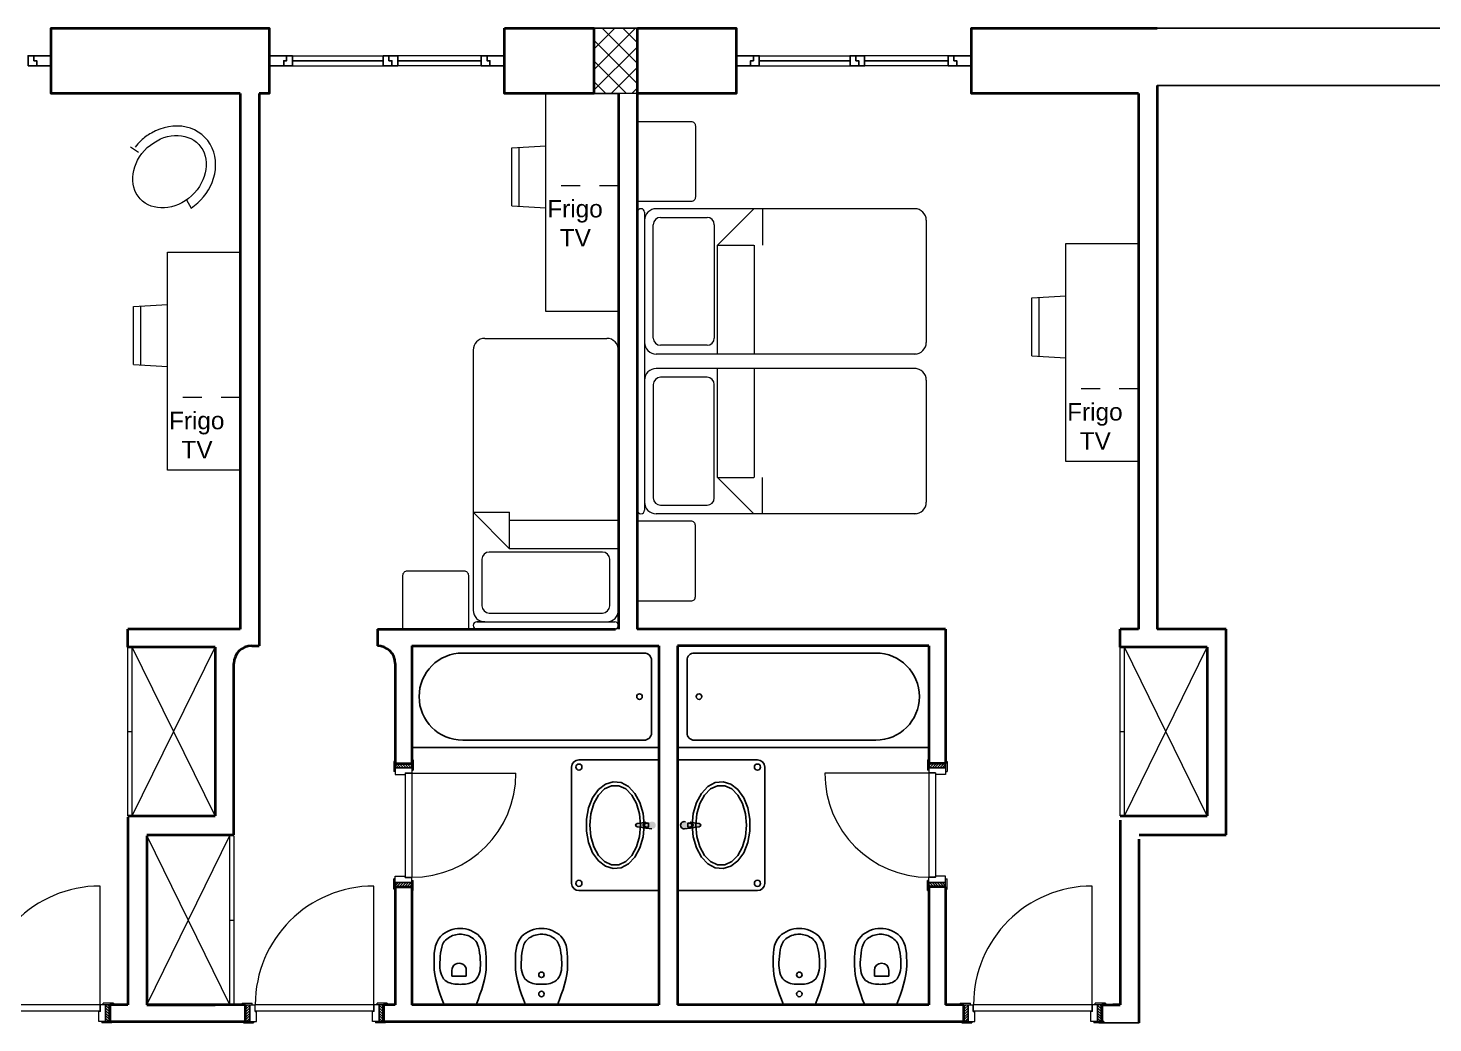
# Model space of a CAD drawing. Header units: inches. Extents: x -2770 to 3095, y -2847 to 3009.
# Drawn here: x 40.37 to 47.74, y 127.53 to 132.74 of the extents above; entities that cross this region are included whole.
import ezdxf

# ---------------------------------------------------------------- set-up
doc = ezdxf.new("R2010")
doc.units = ezdxf.units.IN
doc.header["$LTSCALE"] = 0.1
doc.header["$MEASUREMENT"] = 0
doc.linetypes.add('HIDDEN', pattern=[0.375, 0.25, -0.125])
for name, color, linetype, lineweight in [('ARREDI attrezzature - furniture', 175, 'Continuous', 9), ('MURATURA sezioni - section wall', 7, 'Continuous', 40), ('PILASTRI struttura - structure', 7, 'Continuous', 13), ('PORTE finestre - doors windows', 252, 'Continuous', 5), ('PROIEZIONI finissime - fine lines', 251, 'Continuous', 9)]:
    doc.layers.add(name, color=color, linetype=linetype, lineweight=lineweight)
for name, color, linetype in [('ARREDI igienici - bathroom', 173, 'Continuous'), ('MONTANTI sezioni - windows structure section', 2, 'Continuous'), ('SCRITTE - txt', 252, 'Continuous')]:
    doc.layers.add(name, color=color, linetype=linetype)
doc.layers.add('MURATURE tratteggi - wall hatch', color=7, linetype='Continuous', lineweight=18, true_color=0x949494)
doc.layers.add('VETRATE sezioni - windows sections', color=7, linetype='Continuous', true_color=0x4d79ff)
doc.styles.get("Standard").update_dxf_attribs({"font": 'Arial.ttf'})

msp = doc.modelspace()

# ---------------------------------------------------------------- hatches: boundary and pattern name
at = {"layer": 'ARREDI igienici - bathroom', "linetype": 'Continuous'}
for points in [[(43.5577, 128.5621, -0.3781731), (43.56516, 128.57056), (43.60548, 128.57561, -0.1210196), (43.61273, 128.5781), (43.63795, 128.57992, -0.5245356), (43.66373, 128.5621)], [(43.89925, 128.5621, 0.3781731), (43.89179, 128.57056), (43.85146, 128.57561, 0.1210196), (43.84422, 128.5781), (43.819, 128.57992, 0.5245356), (43.79322, 128.5621)], [(43.5577, 128.5621, 0.3781731), (43.56516, 128.55365), (43.60548, 128.5486, 0.1210196), (43.61273, 128.54611), (43.63795, 128.54429, 0.5245356), (43.66373, 128.5621)], [(43.89925, 128.5621, -0.3781731), (43.89179, 128.55365), (43.85146, 128.5486, -0.1210196), (43.84422, 128.54611), (43.819, 128.54429, -0.5245356), (43.79322, 128.5621)]]:
    msp.add_hatch(color=256, dxfattribs=at).paths.add_polyline_path(points, flags=0)
at = {"layer": 'MURATURE tratteggi - wall hatch', "linetype": 'Continuous'}
h = msp.add_hatch(dxfattribs=at)
h.set_pattern_fill('NET', color=256, scale=0.609375, angle=45, style=0)
h.set_pattern_definition([(45, (-95.1166, 20.45905), (-0.05386165, 0.05386165), []), (135, (-95.1166, 20.45905), (-0.05386165, -0.05386165), [])])
h.paths.add_polyline_path([(43.33847, 132.74014), (43.56698, 132.74014), (43.56698, 132.39736), (43.33847, 132.39736)])
at = {"layer": 'PORTE finestre - doors windows'}
h = msp.add_hatch(dxfattribs=at)
h.set_pattern_fill('ANSI31', color=135, scale=0.076172, angle=90, style=0)
h.set_pattern_definition([(315, (9.95572, 126.654938), (0.0067327062, 0.0067327062), [])])
h.paths.add_polyline_path([(42.29778, 128.88203), (42.3827, 128.88203), (42.3827, 128.86298), (42.29778, 128.86298)])
h = msp.add_hatch(dxfattribs=at)
h.set_pattern_fill('ANSI31', color=135, scale=0.076172, angle=-90, style=0)
h.set_pattern_definition([(225, (77.524077, 126.654938), (-0.0067327062, 0.0067327062), [])])
h.paths.add_polyline_path([(45.18201, 128.88203), (45.0971, 128.88203), (45.0971, 128.86298), (45.18201, 128.86298)])
h = msp.add_hatch(dxfattribs=at)
h.set_pattern_fill('ANSI31', color=135, scale=0.076172, angle=90, style=0)
h.set_pattern_definition([(45, (9.95572, 130.46927), (0.0067327062, -0.0067327062), [])])
h.paths.add_polyline_path([(42.29778, 128.24218), (42.3827, 128.24218), (42.3827, 128.26123), (42.29778, 128.26123)])
h = msp.add_hatch(dxfattribs=at)
h.set_pattern_fill('ANSI31', color=135, scale=0.076172, angle=-90, style=0)
h.set_pattern_definition([(135, (77.524077, 130.46927), (-0.0067327062, -0.0067327062), [])])
h.paths.add_polyline_path([(45.18201, 128.24218), (45.0971, 128.24218), (45.0971, 128.26123), (45.18201, 128.26123)])
h = msp.add_hatch(dxfattribs=at)
h.set_pattern_fill('ANSI31', color=135, scale=0.076172, angle=270, style=0)
h.set_pattern_definition([(135, (38.568768, 95.193068), (0.0067327062, 0.0067327062), [])])
h.paths.add_polyline_path([(40.79586, 127.53513), (40.79586, 127.62005), (40.77681, 127.62005), (40.77681, 127.53513)])
h = msp.add_hatch(dxfattribs=at)
h.set_pattern_fill('ANSI31', color=135, scale=0.076172, angle=270, style=0)
h.set_pattern_definition([(45, (43.742767, 95.193068), (-0.0067327062, 0.0067327062), [])])
h.paths.add_polyline_path([(41.51568, 127.53513), (41.51568, 127.62005), (41.53472, 127.62005), (41.53472, 127.53513)])
h = msp.add_hatch(dxfattribs=at)
h.set_pattern_fill('ANSI31', color=135, scale=0.076172, angle=270, style=0)
h.set_pattern_definition([(135, (40.004608, 95.193068), (0.0067327062, 0.0067327062), [])])
h.paths.add_polyline_path([(42.2317, 127.53513), (42.2317, 127.62005), (42.21265, 127.62005), (42.21265, 127.53513)])
h = msp.add_hatch(dxfattribs=at)
h.set_pattern_fill('ANSI31', color=135, scale=0.076172, angle=270, style=0)
h.set_pattern_definition([(45, (47.510419, 95.193068), (-0.0067327062, 0.0067327062), [])])
h.paths.add_polyline_path([(45.28333, 127.53513), (45.28333, 127.62005), (45.30237, 127.62005), (45.30237, 127.53513)])
h = msp.add_hatch(dxfattribs=at)
h.set_pattern_fill('ANSI31', color=135, scale=0.076172, angle=270, style=0)
h.set_pattern_definition([(135, (43.772259, 95.193068), (0.0067327062, 0.0067327062), [])])
h.paths.add_polyline_path([(45.99935, 127.53513), (45.99935, 127.62005), (45.9803, 127.62005), (45.9803, 127.53513)])

# ---------------------------------------------------------------- linework, layer by layer
for p, q in [((41.63565, 132.74014), (40.49307, 132.74014)), ((44.08458, 132.74014), (42.86963, 132.74014)), ((50.88672, 132.74014), (45.31856, 132.74014)), ((46.29356, 132.44014), (50.05264, 132.44014)), ((45.98775, 127.52608), (46.19835, 127.52608))]:
    msp.add_line(p, q)
at = {"layer": 'ARREDI attrezzature - furniture', "linetype": 'Continuous'}
for p, q in [((40.94946, 132.08793), (40.90911, 132.11674)), ((41.20153, 131.83965), (41.22704, 131.79712)), ((43.56661, 131.77466), (43.56661, 130.21313)), ((43.60469, 131.77466), (43.60469, 130.25503)), ((43.9875, 131.60289), (44.17831, 131.7937)), ((43.9875, 131.60289), (44.17831, 131.60289)), ((43.9875, 130.38491), (44.17831, 130.38491)), ((43.9875, 130.38491), (44.17831, 130.19409)), ((42.89668, 130.01132), (42.70587, 130.20214)), ((42.89668, 130.01132), (42.89668, 130.20214)), ((43.60469, 130.25503), (43.60469, 130.21313)), ((42.72491, 129.62852), (43.40665, 129.62852)), ((42.7668, 129.62852), (42.72491, 129.62852)), ((43.40665, 129.62852), (43.44854, 129.62852)), ((42.50591, 129.59043), (43.44854, 129.59043)), ((40.89488, 128.61162), (40.89488, 129.49521)), ((40.91773, 128.61162), (40.91773, 129.49521)), ((40.91773, 128.61162), (41.35191, 129.49521)), ((41.35191, 128.61162), (40.91773, 129.49521)), ((46.09932, 128.61162), (46.09932, 129.49521)), ((46.12217, 128.61162), (46.12217, 129.49521)), ((46.55635, 128.61162), (46.12217, 129.49521)), ((46.12217, 128.61162), (46.55635, 129.49521)), ((40.89488, 129.05342), (40.91773, 129.05342)), ((46.09932, 129.05342), (46.12217, 129.05342)), ((40.9939, 128.50614), (41.42808, 127.62255)), ((41.42808, 128.50614), (40.9939, 127.62255)), ((41.42808, 128.50614), (41.42808, 127.62255)), ((41.45093, 128.50614), (41.45093, 127.62255)), ((41.42808, 128.06434), (41.45093, 128.06434))]:
    msp.add_line(p, q, dxfattribs=at)
at = {"layer": 'ARREDI attrezzature - furniture'}
for p, q in [((42.90892, 132.11318), (43.08672, 132.12311)), ((42.9459, 132.11525), (42.9459, 131.80643)), ((42.90892, 131.8085), (42.90892, 132.11318)), ((42.90892, 131.8085), (42.90892, 132.11318)), ((42.90892, 131.8085), (43.08672, 131.79857)), ((45.63587, 131.32671), (45.81368, 131.33663)), ((45.63587, 131.02202), (45.63587, 131.32671)), ((45.63587, 131.02202), (45.63587, 131.32671)), ((45.67285, 131.32877), (45.67285, 131.01996)), ((40.92464, 131.28101), (41.10245, 131.29093)), ((40.92464, 130.97632), (40.92464, 131.28101)), ((40.92464, 130.97632), (40.92464, 131.28101)), ((40.96162, 131.28307), (40.96162, 130.97425)), ((45.63587, 131.02202), (45.81368, 131.0121)), ((40.92464, 130.97632), (41.10245, 130.96639))]:
    msp.add_line(p, q, dxfattribs=at)
at = {"layer": 'ARREDI attrezzature - furniture', "linetype": 'HIDDEN', "ltscale": 0.3}
for p, q in [((43.46758, 131.91392), (43.08672, 131.91392)), ((41.48331, 130.80347), (41.10245, 130.80347)), ((46.19454, 130.84917), (45.81368, 130.84917))]:
    msp.add_line(p, q, dxfattribs=at)
at = {"layer": 'ARREDI attrezzature - furniture', "linetype": 'Continuous', "lineweight": 0}
for p, q in [((45.02911, 131.7937), (43.66563, 131.7937)), ((43.68848, 131.748), (43.93223, 131.748)), ((44.22402, 131.7937), (44.22402, 131.60289)), ((43.6504, 131.11577), (43.6504, 131.70991)), ((43.97032, 131.70991), (43.97032, 131.11577)), ((45.08243, 131.73276), (45.08243, 131.09292)), ((43.9875, 131.03198), (43.9875, 131.60289)), ((44.18187, 131.03198), (44.18187, 131.60289)), ((42.7668, 131.11387), (43.40665, 131.11387)), ((42.70587, 131.05293), (42.70587, 129.68945)), ((43.46758, 131.05293), (43.46758, 129.68945)), ((45.02911, 131.03198), (43.66563, 131.03198)), ((43.93223, 131.07769), (43.68848, 131.07769)), ((45.02911, 130.95581), (43.66563, 130.95581)), ((43.9875, 130.38491), (43.9875, 130.95581)), ((44.18187, 130.38491), (44.18187, 130.95581)), ((43.6504, 130.87202), (43.6504, 130.27788)), ((43.93223, 130.91011), (43.68848, 130.91011)), ((43.97032, 130.27788), (43.97032, 130.87202)), ((45.08243, 130.89487), (45.08243, 130.25503)), ((44.22402, 130.19409), (44.22402, 130.38491)), ((42.70587, 130.20214), (42.89668, 130.20214)), ((43.68848, 130.2398), (43.93223, 130.2398)), ((43.46758, 130.15998), (42.89668, 130.15998)), ((45.02911, 130.19409), (43.66563, 130.19409)), ((43.38379, 129.99414), (42.78965, 129.99414)), ((43.46758, 130.01132), (42.89668, 130.01132)), ((42.75157, 129.95605), (42.75157, 129.7123)), ((43.42188, 129.7123), (43.42188, 129.95605)), ((42.78965, 129.67422), (43.38379, 129.67422))]:
    msp.add_line(p, q, dxfattribs=at)
at = {"layer": 'ARREDI attrezzature - furniture', "color": 0, "flags": 128}
for points in [[(43.08672, 132.39736), (43.46758, 132.39736), (43.46758, 131.25479)], [(43.46758, 131.25479), (43.08672, 131.25479), (43.08672, 132.39736)], [(45.81368, 131.61089), (46.19454, 131.61089), (46.19454, 130.46831)], [(46.19454, 130.46831), (45.81368, 130.46831), (45.81368, 131.61089)], [(41.48331, 130.42261), (41.10245, 130.42261), (41.10245, 131.56519)], [(41.10245, 131.56519), (41.48331, 131.56519), (41.48331, 130.42261)]]:
    msp.add_lwpolyline(points, dxfattribs=at)
at = {"layer": 'ARREDI attrezzature - furniture', "linetype": 'Continuous', "lineweight": 0}
for points in [[(43.56661, 132.25038), (43.84844, 132.25038, -0.4142136), (43.87129, 132.22753), (43.87129, 131.85429, -0.4142136), (43.84844, 131.83144), (43.56661, 131.83144)], [(43.56661, 129.73741), (43.84844, 129.73741, 0.4142136), (43.87129, 129.76026), (43.87129, 130.1335, 0.4142136), (43.84844, 130.15636), (43.56661, 130.15636)], [(42.33757, 129.59043), (42.33757, 129.87227, -0.4142136), (42.36042, 129.89512), (42.65749, 129.89512, -0.4142136), (42.68034, 129.87227), (42.68034, 129.59043)]]:
    msp.add_lwpolyline(points, format="xyb", close=True, dxfattribs=at)
at = {"layer": 'ARREDI attrezzature - furniture', "linetype": 'Continuous'}
for centre, start, end in [((43.58565, 131.77466), 0, 180), ((43.58565, 130.21313), 180, 0), ((42.72491, 129.60947), 90, 270), ((43.44854, 129.60947), 270, 90)]:
    msp.add_arc(centre, 0.01904, start, end, dxfattribs=at)
at = {"layer": 'ARREDI attrezzature - furniture', "linetype": 'Continuous', "lineweight": 0}
for centre, radius, start, end in [((43.66563, 131.73276), 0.06094, 90, 180), ((43.68848, 131.70991), 0.03809, 90, 180), ((43.93223, 131.70991), 0.03809, 0, 90), ((45.02149, 131.73276), 0.06094, 0, 90), ((42.7668, 131.05293), 0.06094, 90, 180), ((43.40665, 131.05293), 0.06094, 0, 90), ((43.66563, 131.09292), 0.06094, 180, 270), ((43.68848, 131.11577), 0.03809, 180, 270), ((43.93223, 131.11577), 0.03809, 270, 0), ((45.02149, 131.09292), 0.06094, 270, 0), ((43.66563, 130.89487), 0.06094, 90, 180), ((45.02149, 130.89487), 0.06094, 0, 90), ((43.68848, 130.87202), 0.03809, 90, 180), ((43.93223, 130.87202), 0.03809, 360, 90), ((43.68848, 130.27788), 0.03809, 180, 270), ((43.93223, 130.27788), 0.03809, 270, 0), ((43.66563, 130.25503), 0.06094, 180, 270), ((45.02149, 130.25503), 0.06094, 270, 0), ((42.78965, 129.95605), 0.03809, 90, 180), ((43.38379, 129.95605), 0.03809, 0, 90), ((42.7668, 129.68945), 0.06094, 180, 270), ((42.78965, 129.7123), 0.03809, 180, 270), ((43.38379, 129.7123), 0.03809, 270, 0), ((43.40665, 129.68945), 0.06094, 270, 0)]:
    msp.add_arc(centre, radius, start, end, dxfattribs=at)
at = {"layer": 'ARREDI attrezzature - furniture', "linetype": 'Continuous'}
msp.add_ellipse((41.11276, 131.98764), major_axis=(-0.15391, -0.14209), ratio=0.8181818, start_param=-1.5707963, end_param=4.712389, dxfattribs=at)
msp.add_open_spline([(41.22704, 131.79712), (41.27534, 131.82997), (41.31447, 131.87738), (41.36012, 131.98967), (41.36196, 132.05634), (41.31219, 132.16708), (41.26019, 132.20822), (41.1404, 132.23505), (41.07408, 132.22244), (40.99818, 132.17901), (40.97968, 132.16542), (40.96292, 132.14995), (40.95178, 132.13967), (40.94141, 132.12854), (40.93196, 132.11674)], degree=3, knots=[1.3888522, 1.3888522, 1.3888522, 1.3888522, 2.091972, 2.091972, 2.874194, 2.874194, 3.656416, 3.656416, 4.438638, 4.438638, 4.712389, 4.712389, 4.712389, 4.8943341, 4.8943341, 4.8943341, 4.8943341], dxfattribs=at)
at = {"layer": 'ARREDI igienici - bathroom'}
for p, q in [((42.38404, 128.96963), (43.67896, 128.96963)), ((45.09576, 128.96963), (43.77798, 128.96963)), ((42.5936, 127.77049), (42.5936, 127.80096)), ((42.66977, 127.77049), (42.5936, 127.77049)), ((42.66977, 127.77049), (42.66977, 127.80095)), ((44.81003, 127.77049), (44.81003, 127.80095)), ((44.81003, 127.77049), (44.8862, 127.77049)), ((44.8862, 127.77049), (44.8862, 127.80096)), ((42.72071, 127.62148), (42.55382, 127.6213)), ((43.14727, 127.62174), (42.98038, 127.62156)), ((44.33253, 127.62174), (44.49942, 127.62156)), ((44.75909, 127.62148), (44.92598, 127.6213))]:
    msp.add_line(p, q, dxfattribs=at)
at = {"layer": 'ARREDI igienici - bathroom', "linetype": 'Continuous'}
for p, q in [((43.26002, 128.90488), (43.67896, 128.90488)), ((44.19693, 128.90488), (43.77798, 128.90488)), ((43.22193, 128.25742), (43.22193, 128.86679)), ((44.23502, 128.25742), (44.23502, 128.86679)), ((43.33227, 128.70612), (43.36259, 128.74853)), ((43.36259, 128.74853), (43.39943, 128.77712)), ((43.36294, 128.72041), (43.39494, 128.75265)), ((43.39494, 128.75265), (43.43143, 128.76944)), ((43.39943, 128.77712), (43.44005, 128.78977)), ((43.43143, 128.76944), (43.46946, 128.76944)), ((43.44005, 128.78977), (43.48144, 128.78553)), ((43.46946, 128.76944), (43.50595, 128.75265)), ((43.48144, 128.78553), (43.52053, 128.76472)), ((43.50595, 128.75265), (43.53795, 128.72041)), ((43.52053, 128.76472), (43.55443, 128.72888)), ((43.55443, 128.72888), (43.58061, 128.68067)), ((43.90252, 128.72888), (43.87633, 128.68067)), ((43.93641, 128.76472), (43.90252, 128.72888)), ((43.95099, 128.75265), (43.919, 128.72041)), ((43.9755, 128.78553), (43.93641, 128.76472)), ((43.98748, 128.76944), (43.95099, 128.75265)), ((44.0169, 128.78977), (43.9755, 128.78553)), ((44.02552, 128.76944), (43.98748, 128.76944)), ((44.05752, 128.77712), (44.0169, 128.78977)), ((44.06201, 128.75265), (44.02552, 128.76944)), ((44.09435, 128.74853), (44.05752, 128.77712)), ((44.094, 128.72041), (44.06201, 128.75265)), ((44.12467, 128.70612), (44.09435, 128.74853)), ((43.29952, 128.59318), (43.31071, 128.65302)), ((43.31071, 128.65302), (43.33227, 128.70612)), ((43.32224, 128.62112), (43.33804, 128.67535)), ((43.33804, 128.67535), (43.36294, 128.72041)), ((43.53795, 128.72041), (43.56286, 128.67535)), ((43.56286, 128.67535), (43.57865, 128.62112)), ((43.58061, 128.68067), (43.59714, 128.62367)), ((43.87633, 128.68067), (43.85981, 128.62367)), ((43.89409, 128.67535), (43.87829, 128.62112)), ((43.919, 128.72041), (43.89409, 128.67535)), ((44.11891, 128.67535), (44.094, 128.72041)), ((44.13471, 128.62112), (44.11891, 128.67535)), ((44.14623, 128.65302), (44.12467, 128.70612)), ((44.15742, 128.59318), (44.14623, 128.65302)), ((43.29952, 128.53103), (43.29952, 128.59318)), ((43.31682, 128.5621), (43.32224, 128.62112)), ((43.57865, 128.62112), (43.58407, 128.5621)), ((43.59714, 128.62367), (43.60279, 128.5621)), ((43.85981, 128.62367), (43.85416, 128.5621)), ((43.87829, 128.62112), (43.87288, 128.5621)), ((44.14012, 128.5621), (44.13471, 128.62112)), ((44.15742, 128.53103), (44.15742, 128.59318)), ((43.31071, 128.47119), (43.29952, 128.53103)), ((43.32224, 128.50309), (43.31682, 128.5621)), ((43.60548, 128.57561), (43.56516, 128.57056)), ((43.56516, 128.55365), (43.60548, 128.5486)), ((43.58407, 128.5621), (43.57865, 128.50309)), ((43.60279, 128.5621), (43.59714, 128.50054)), ((43.61273, 128.54611), (43.64341, 128.5439)), ((43.61438, 128.57246), (43.62571, 128.57246)), ((43.62571, 128.55174), (43.61438, 128.55174)), ((43.62518, 128.57246), (43.62518, 128.55174)), ((43.62571, 128.57246), (43.62571, 128.55174)), ((43.81354, 128.5439), (43.80974, 128.54397)), ((43.84422, 128.54611), (43.81354, 128.5439)), ((43.84256, 128.57246), (43.83124, 128.57246)), ((43.83124, 128.57246), (43.83124, 128.55174)), ((43.83124, 128.55174), (43.84256, 128.55174)), ((43.83177, 128.57246), (43.83177, 128.55174)), ((43.85146, 128.57561), (43.89179, 128.57056)), ((43.89179, 128.55365), (43.85146, 128.5486)), ((43.85416, 128.5621), (43.85981, 128.50054)), ((43.87288, 128.5621), (43.87829, 128.50309)), ((44.13471, 128.50309), (44.14012, 128.5621)), ((44.14623, 128.47119), (44.15742, 128.53103)), ((43.33227, 128.41809), (43.31071, 128.47119)), ((43.33804, 128.44885), (43.32224, 128.50309)), ((43.36294, 128.4038), (43.33804, 128.44885)), ((43.56286, 128.44885), (43.53795, 128.4038)), ((43.58061, 128.44354), (43.55443, 128.39533)), ((43.57865, 128.50309), (43.56286, 128.44885)), ((43.59714, 128.50054), (43.58061, 128.44354)), ((43.85981, 128.50054), (43.87633, 128.44354)), ((43.87633, 128.44354), (43.90252, 128.39533)), ((43.87829, 128.50309), (43.89409, 128.44885)), ((43.89409, 128.44885), (43.919, 128.4038)), ((44.094, 128.4038), (44.11891, 128.44885)), ((44.11891, 128.44885), (44.13471, 128.50309)), ((44.12467, 128.41809), (44.14623, 128.47119)), ((43.36259, 128.37568), (43.33227, 128.41809)), ((43.39943, 128.34709), (43.36259, 128.37568)), ((43.39494, 128.37156), (43.36294, 128.4038)), ((43.43143, 128.35476), (43.39494, 128.37156)), ((43.50595, 128.37156), (43.46946, 128.35476)), ((43.52053, 128.35949), (43.48144, 128.33868)), ((43.53795, 128.4038), (43.50595, 128.37156)), ((43.55443, 128.39533), (43.52053, 128.35949)), ((43.90252, 128.39533), (43.93641, 128.35949)), ((43.919, 128.4038), (43.95099, 128.37156)), ((43.93641, 128.35949), (43.9755, 128.33868)), ((43.95099, 128.37156), (43.98748, 128.35476)), ((44.02552, 128.35476), (44.06201, 128.37156)), ((44.05752, 128.34709), (44.09435, 128.37568)), ((44.06201, 128.37156), (44.094, 128.4038)), ((44.09435, 128.37568), (44.12467, 128.41809)), ((43.44005, 128.33444), (43.39943, 128.34709)), ((43.46946, 128.35476), (43.43143, 128.35476)), ((43.48144, 128.33868), (43.44005, 128.33444)), ((43.9755, 128.33868), (44.0169, 128.33444)), ((43.98748, 128.35476), (44.02552, 128.35476)), ((44.0169, 128.33444), (44.05752, 128.34709)), ((43.26002, 128.21933), (43.67896, 128.21933)), ((44.19693, 128.21933), (43.77798, 128.21933))]:
    msp.add_line(p, q, dxfattribs=at)
at = {"layer": 'ARREDI igienici - bathroom'}
for points in [[(42.65064, 129.00772), (43.60279, 129.00772, 0.4142136), (43.64088, 129.0458), (43.64088, 129.42666, 0.4142136), (43.60279, 129.46475), (42.65064, 129.46475)], [(44.81773, 129.00772), (43.86558, 129.00772, -0.4142136), (43.8275, 129.0458), (43.8275, 129.42666, -0.4142136), (43.86558, 129.46475), (44.81773, 129.46475)]]:
    msp.add_lwpolyline(points, format="xyb", dxfattribs=at)
for centre, radius in [((43.57821, 129.23623), 0.01443), ((43.89016, 129.23623), 0.01443), ((43.06357, 127.77809), 0.01428), ((44.41623, 127.77809), 0.01428), ((43.06357, 127.67756), 0.01428), ((44.41623, 127.67756), 0.01428)]:
    msp.add_circle(centre, radius, dxfattribs=at)
at = {"layer": 'ARREDI igienici - bathroom', "linetype": 'Continuous'}
for centre in [(43.26002, 128.86679), (44.19693, 128.86679), (43.26002, 128.25742), (44.19693, 128.25742)]:
    msp.add_circle(centre, 0.01617, dxfattribs=at)
at = {"layer": 'ARREDI igienici - bathroom'}
for centre, radius, start, end in [((42.65064, 129.23623), 0.22852, 90, 270), ((44.81773, 129.23623), 0.22852, 270, 90), ((42.63169, 127.80096), 0.03809, 359.998251, 179.998251), ((44.84811, 127.80096), 0.03809, 0.001749, 180.001749)]:
    msp.add_arc(centre, radius, start, end, dxfattribs=at)
at = {"layer": 'ARREDI igienici - bathroom', "linetype": 'Continuous'}
for centre, radius, start, end in [((43.26002, 128.86679), 0.03809, 90, 180), ((44.19693, 128.86679), 0.03809, 0, 90), ((43.61417, 128.5621), 0.01606, 95.169607, 264.830393), ((43.6147, 128.5621), 0.01606, 95.169607, 264.830393), ((43.81226, 128.5621), 0.01904, 69.285556, 290.714444), ((43.84224, 128.5621), 0.01606, 275.169607, 84.830393), ((43.84277, 128.5621), 0.01606, 275.169607, 84.830393), ((43.56622, 128.5621), 0.00852, 97.138925, 262.861075), ((43.61438, 128.5621), 0.01036, 90, 270), ((43.84256, 128.5621), 0.01036, 270, 90), ((43.89073, 128.5621), 0.00852, 277.138925, 82.861075), ((43.26002, 128.25742), 0.03809, 180, 270), ((44.19693, 128.25742), 0.03809, 270, 0)]:
    msp.add_arc(centre, radius, start, end, dxfattribs=at)
at = {"layer": 'ARREDI igienici - bathroom'}
for points, knots in [([(42.50029, 127.82693), (42.50023, 127.88581), (42.49844, 127.98012), (42.60009, 128.02127), (42.63723, 128.0213)], [0, 0, 0, 0, 0.21688736, 0.36315259, 0.36315259, 0.36315259, 0.36315259]), ([(42.53075, 127.82696), (42.53072, 127.86424), (42.53551, 127.92238), (42.56209, 127.96559), (42.58211, 127.97918), (42.61646, 127.98925), (42.62727, 127.99082), (42.63726, 127.99083)], [0, 0, 0, 0, 0.15486023, 0.15486023, 0.2726293, 0.2726293, 0.32424343, 0.32424343, 0.32424343, 0.32424343]), ([(42.7745, 127.8272), (42.77445, 127.88607), (42.77611, 127.9804), (42.67436, 128.02134), (42.63723, 128.0213)], [0, 0, 0, 0, 0.21687107, 0.36313629, 0.36313629, 0.36313629, 0.36313629]), ([(42.74404, 127.82717), (42.744, 127.86445), (42.73913, 127.92258), (42.71247, 127.96573), (42.69242, 127.97929), (42.65805, 127.98929), (42.64724, 127.99084), (42.63726, 127.99083)], [0, 0, 0, 0, 0.15486023, 0.15486023, 0.2726293, 0.2726293, 0.32424343, 0.32424343, 0.32424343, 0.32424343]), ([(42.92685, 127.8272), (42.92679, 127.88607), (42.925, 127.98039), (43.02665, 128.02153), (43.06379, 128.02157)], [0, 0, 0, 0, 0.21688736, 0.36315259, 0.36315259, 0.36315259, 0.36315259]), ([(42.95732, 127.82723), (42.95728, 127.8645), (42.96207, 127.92264), (42.98865, 127.96585), (43.00868, 127.97945), (43.04302, 127.98951), (43.05383, 127.99109), (43.06382, 127.9911)], [0, 0, 0, 0, 0.15486023, 0.15486023, 0.2726293, 0.2726293, 0.32424343, 0.32424343, 0.32424343, 0.32424343]), ([(43.20107, 127.82746), (43.20101, 127.88633), (43.20267, 127.98066), (43.10093, 128.0216), (43.06379, 128.02157)], [0, 0, 0, 0, 0.21687107, 0.36313629, 0.36313629, 0.36313629, 0.36313629]), ([(43.1706, 127.82743), (43.17056, 127.86471), (43.16569, 127.92284), (43.13903, 127.966), (43.11898, 127.97956), (43.08462, 127.98955), (43.07381, 127.99111), (43.06382, 127.9911)], [0, 0, 0, 0, 0.15486023, 0.15486023, 0.2726293, 0.2726293, 0.32424343, 0.32424343, 0.32424343, 0.32424343]), ([(44.27873, 127.82746), (44.27878, 127.88633), (44.27713, 127.98066), (44.37887, 128.0216), (44.41601, 128.02157)], [0, 0, 0, 0, 0.21687107, 0.36313629, 0.36313629, 0.36313629, 0.36313629]), ([(44.3092, 127.82743), (44.30923, 127.86471), (44.3141, 127.92284), (44.34076, 127.966), (44.36082, 127.97956), (44.39518, 127.98955), (44.40599, 127.99111), (44.41598, 127.9911)], [0, 0, 0, 0, 0.15486023, 0.15486023, 0.2726293, 0.2726293, 0.32424343, 0.32424343, 0.32424343, 0.32424343]), ([(44.52248, 127.82723), (44.52252, 127.8645), (44.51772, 127.92264), (44.49115, 127.96585), (44.47112, 127.97945), (44.43677, 127.98951), (44.42597, 127.99109), (44.41598, 127.9911)], [0, 0, 0, 0, 0.15486023, 0.15486023, 0.2726293, 0.2726293, 0.32424343, 0.32424343, 0.32424343, 0.32424343]), ([(44.55295, 127.8272), (44.553, 127.88607), (44.55479, 127.98039), (44.45315, 128.02153), (44.41601, 128.02157)], [0, 0, 0, 0, 0.21688736, 0.36315259, 0.36315259, 0.36315259, 0.36315259]), ([(44.70529, 127.8272), (44.70535, 127.88607), (44.70369, 127.9804), (44.80543, 128.02134), (44.84257, 128.0213)], [0, 0, 0, 0, 0.21687107, 0.36313629, 0.36313629, 0.36313629, 0.36313629]), ([(44.73576, 127.82717), (44.7358, 127.86445), (44.74067, 127.92258), (44.76733, 127.96573), (44.78738, 127.97929), (44.82174, 127.98929), (44.83255, 127.99084), (44.84254, 127.99083)], [0, 0, 0, 0, 0.15486023, 0.15486023, 0.2726293, 0.2726293, 0.32424343, 0.32424343, 0.32424343, 0.32424343]), ([(44.94904, 127.82696), (44.94908, 127.86424), (44.94429, 127.92238), (44.91771, 127.96559), (44.89768, 127.97918), (44.86334, 127.98925), (44.85253, 127.99082), (44.84254, 127.99083)], [0, 0, 0, 0, 0.15486023, 0.15486023, 0.2726293, 0.2726293, 0.32424343, 0.32424343, 0.32424343, 0.32424343]), ([(44.97951, 127.82693), (44.97956, 127.88581), (44.98136, 127.98012), (44.87971, 128.02127), (44.84257, 128.0213)], [0, 0, 0, 0, 0.21688736, 0.36315259, 0.36315259, 0.36315259, 0.36315259]), ([(42.53075, 127.82696), (42.53112, 127.79219), (42.5472, 127.7354), (42.61365, 127.72802), (42.63751, 127.72804)], [0, 0, 0, 0, 0.13693795, 0.23089304, 0.23089304, 0.23089304, 0.23089304]), ([(42.74376, 127.82696), (42.74339, 127.79219), (42.72731, 127.7354), (42.66086, 127.72802), (42.637, 127.72804)], [0, 0, 0, 0, 0.13693795, 0.23089304, 0.23089304, 0.23089304, 0.23089304]), ([(42.95732, 127.82723), (42.95768, 127.79246), (42.97376, 127.73566), (43.04021, 127.72828), (43.06407, 127.72831)], [0, 0, 0, 0, 0.13693795, 0.23089304, 0.23089304, 0.23089304, 0.23089304]), ([(43.17032, 127.82723), (43.16995, 127.79246), (43.15387, 127.73566), (43.08742, 127.72828), (43.06357, 127.72831)], [0, 0, 0, 0, 0.13693795, 0.23089304, 0.23089304, 0.23089304, 0.23089304]), ([(44.30948, 127.82723), (44.30984, 127.79246), (44.32592, 127.73566), (44.39237, 127.72828), (44.41623, 127.72831)], [0, 0, 0, 0, 0.13693795, 0.23089304, 0.23089304, 0.23089304, 0.23089304]), ([(44.52248, 127.82723), (44.52211, 127.79246), (44.50603, 127.73566), (44.43958, 127.72828), (44.41573, 127.72831)], [0, 0, 0, 0, 0.13693795, 0.23089304, 0.23089304, 0.23089304, 0.23089304]), ([(44.73604, 127.82696), (44.73641, 127.79219), (44.75249, 127.7354), (44.81894, 127.72802), (44.84279, 127.72804)], [0, 0, 0, 0, 0.13693795, 0.23089304, 0.23089304, 0.23089304, 0.23089304]), ([(44.94904, 127.82696), (44.94868, 127.79219), (44.9326, 127.7354), (44.86615, 127.72802), (44.84229, 127.72804)], [0, 0, 0, 0, 0.13693795, 0.23089304, 0.23089304, 0.23089304, 0.23089304])]:
    msp.add_open_spline(points, degree=3, knots=knots, dxfattribs=at)
for points in [[(42.50029, 127.82693), (42.50029, 127.76641), (42.5249, 127.69131), (42.55382, 127.6213)], [(42.77417, 127.82693), (42.77417, 127.76641), (42.74955, 127.69131), (42.72063, 127.6213)], [(42.92685, 127.8272), (42.92685, 127.76668), (42.95146, 127.69158), (42.98038, 127.62156)], [(43.20073, 127.8272), (43.20073, 127.76668), (43.17612, 127.69158), (43.14719, 127.62156)], [(44.27907, 127.8272), (44.27907, 127.76668), (44.30368, 127.69158), (44.3326, 127.62156)], [(44.55295, 127.8272), (44.55295, 127.76668), (44.52834, 127.69158), (44.49942, 127.62156)], [(44.70563, 127.82693), (44.70563, 127.76641), (44.73024, 127.69131), (44.75916, 127.6213)], [(44.97951, 127.82693), (44.97951, 127.76641), (44.9549, 127.69131), (44.92598, 127.6213)]]:
    msp.add_open_spline(points, degree=3, dxfattribs=at)
at = {"layer": 'MONTANTI sezioni - windows structure section', "flags": 128}
for points in [[(40.3712, 132.5421), (40.4169, 132.5421), (40.4169, 132.56878), (40.40167, 132.56878), (40.40167, 132.59549), (40.3712, 132.59549), (40.3712, 132.5421)], [(40.49307, 132.59545), (40.40167, 132.59547), (40.40167, 132.56878), (40.4169, 132.56878), (40.4169, 132.54208), (40.49307, 132.54205), (40.49307, 132.59545)], [(41.63565, 132.59545), (41.72705, 132.59547), (41.72705, 132.56878), (41.71182, 132.56878), (41.71182, 132.54208), (41.63565, 132.54205), (41.63565, 132.59545)], [(41.75752, 132.5421), (41.71182, 132.5421), (41.71182, 132.56878), (41.72705, 132.56878), (41.72705, 132.59549), (41.75752, 132.59549), (41.75752, 132.5421)], [(42.2336, 132.5421), (42.2793, 132.5421), (42.2793, 132.56879), (42.26407, 132.56879), (42.26407, 132.59549), (42.2336, 132.59549), (42.2336, 132.5421)], [(42.30977, 132.59547), (42.26407, 132.59547), (42.26407, 132.56879), (42.2793, 132.56879), (42.2793, 132.54208), (42.30977, 132.54208), (42.30977, 132.59547)], [(42.74776, 132.5421), (42.79347, 132.5421), (42.79347, 132.56878), (42.77823, 132.56878), (42.77823, 132.59549), (42.74776, 132.59549), (42.74776, 132.5421)], [(42.86964, 132.59545), (42.77823, 132.59547), (42.77823, 132.56878), (42.79347, 132.56878), (42.79347, 132.54208), (42.86963, 132.54205), (42.86963, 132.59545)], [(44.08457, 132.59545), (44.17598, 132.59547), (44.17598, 132.56878), (44.16074, 132.56878), (44.16074, 132.54208), (44.08458, 132.54205), (44.08458, 132.59545)], [(44.20645, 132.5421), (44.16074, 132.5421), (44.16074, 132.56878), (44.17598, 132.56878), (44.17598, 132.59549), (44.20645, 132.59549), (44.20645, 132.5421)], [(44.68252, 132.5421), (44.72823, 132.5421), (44.72823, 132.56879), (44.71299, 132.56879), (44.71299, 132.59549), (44.68253, 132.59549), (44.68253, 132.5421)], [(44.7587, 132.59547), (44.71299, 132.59547), (44.71299, 132.56879), (44.72823, 132.56879), (44.72823, 132.54208), (44.75869, 132.54208), (44.75869, 132.59547)], [(45.19669, 132.5421), (45.24239, 132.5421), (45.24239, 132.56878), (45.22716, 132.56878), (45.22716, 132.59549), (45.19669, 132.59549), (45.19669, 132.5421)], [(45.31856, 132.59545), (45.22716, 132.59547), (45.22716, 132.56878), (45.24239, 132.56878), (45.24239, 132.54208), (45.31856, 132.54205), (45.31856, 132.59545)]]:
    msp.add_lwpolyline(points, dxfattribs=at)
at = {"layer": 'MURATURA sezioni - section wall'}
for p, q in [((41.48331, 132.39736), (41.48331, 129.59043)), ((41.58233, 132.39736), (41.58233, 129.50283)), ((43.46758, 132.39736), (43.46758, 129.59043)), ((43.56661, 132.39736), (43.56661, 129.59043)), ((46.19454, 132.39736), (46.19454, 129.59043)), ((46.29356, 132.39736), (46.29356, 129.59043)), ((41.48331, 129.59043), (40.89488, 129.59043)), ((40.89488, 129.49521), (40.89488, 129.59043)), ((42.20313, 129.59043), (43.45235, 129.59043)), ((42.20313, 129.59043), (42.20313, 129.50283)), ((45.18336, 129.59043), (43.56661, 129.59043)), ((45.18336, 129.59043), (45.18336, 128.88583)), ((46.19454, 129.59043), (46.09932, 129.59043)), ((46.09932, 129.49521), (46.09932, 129.59043)), ((46.65538, 129.59043), (46.29356, 129.59043)), ((46.65538, 128.5126), (46.65538, 129.59043)), ((41.35191, 129.49521), (40.89488, 129.49521)), ((41.35191, 129.49521), (41.35191, 128.61162)), ((41.54424, 129.50283), (41.58233, 129.50283)), ((42.38404, 129.50283), (43.67896, 129.50283)), ((42.38404, 129.50283), (42.38404, 128.88583)), ((43.67896, 129.50283), (43.67896, 127.62139)), ((43.67896, 129.50283), (43.67896, 127.62139)), ((43.77798, 129.50283), (43.77798, 127.62139)), ((45.09576, 129.50283), (43.77798, 129.50283)), ((45.09576, 129.50283), (45.09576, 128.88583)), ((46.55635, 129.49521), (46.09932, 129.49521)), ((46.55635, 129.49521), (46.55635, 128.61162)), ((41.45093, 128.5126), (41.45093, 129.40952)), ((42.29644, 129.40952), (42.29644, 128.88583)), ((42.29644, 128.88583), (42.38404, 128.88583)), ((45.18336, 128.88583), (45.09576, 128.88583)), ((40.89488, 128.61162), (41.35191, 128.61162)), ((40.89488, 128.60516), (40.89488, 127.62139)), ((46.09932, 128.61162), (46.55635, 128.61162)), ((46.09932, 128.58877), (46.09932, 127.62139)), ((40.9939, 128.5126), (41.45093, 128.5126)), ((40.9939, 128.50614), (40.9939, 127.62139)), ((46.19835, 128.5126), (46.65538, 128.5126)), ((46.19835, 127.52608), (46.19835, 128.48975)), ((42.29644, 128.23837), (42.29644, 127.62139)), ((42.29644, 128.23837), (42.38404, 128.23837)), ((42.38404, 128.23837), (42.38404, 127.62139)), ((45.09576, 128.23837), (45.09576, 127.62139)), ((45.18336, 128.23837), (45.09576, 128.23837)), ((45.18336, 128.23837), (45.18336, 127.62139)), ((40.79966, 127.62139), (40.79966, 127.53379)), ((40.79966, 127.53379), (40.79966, 127.62139)), ((40.89488, 127.62139), (40.79966, 127.62139)), ((40.9939, 127.62139), (41.35191, 127.62139)), ((41.51187, 127.62139), (40.9939, 127.62139)), ((41.51187, 127.53379), (41.51187, 127.62139)), ((42.2355, 127.62139), (42.2355, 127.53379)), ((42.2355, 127.53379), (42.2355, 127.62139)), ((42.29644, 127.62139), (42.2355, 127.62139)), ((43.67896, 127.62139), (42.38404, 127.62139)), ((45.09576, 127.62139), (43.77798, 127.62139)), ((45.27952, 127.62139), (45.18336, 127.62139)), ((45.27952, 127.53379), (45.27952, 127.62139)), ((46.00316, 127.62139), (46.00316, 127.53379)), ((46.00316, 127.53379), (46.00316, 127.62139)), ((46.00316, 127.62139), (46.09837, 127.62139)), ((46.09932, 127.62139), (46.06034, 127.62139)), ((40.79966, 127.53379), (41.51187, 127.53379)), ((42.2355, 127.53379), (45.27952, 127.53379))]:
    msp.add_line(p, q, dxfattribs=at)
at = {"layer": 'MURATURA sezioni - section wall', "linetype": 'Continuous'}
for points in [[(41.48331, 132.39736), (40.49307, 132.39736), (40.49307, 132.74014), (41.63565, 132.74014), (41.63565, 132.39736), (41.58233, 132.39736)], [(46.19454, 132.39736), (45.31856, 132.39736), (45.31856, 132.74014), (46.29356, 132.74014)], [(46.29356, 132.44014), (46.29356, 132.39736)]]:
    msp.add_lwpolyline(points, dxfattribs=at)
for points in [[(42.86963, 132.74014), (43.33847, 132.74014), (43.33847, 132.39736), (42.86963, 132.39736)], [(43.56698, 132.74014), (44.08458, 132.74014), (44.08458, 132.39736), (43.56698, 132.39736)]]:
    msp.add_lwpolyline(points, close=True, dxfattribs=at)
at = {"layer": 'MURATURA sezioni - section wall'}
for centre, start, end in [((41.54424, 129.40952), 90, 180), ((42.20313, 129.40952), 0, 90)]:
    msp.add_arc(centre, 0.09331, start, end, dxfattribs=at)
at = {"layer": 'PILASTRI struttura - structure', "linetype": 'Continuous'}
msp.add_lwpolyline([(43.33847, 132.74014), (43.56698, 132.74014), (43.56698, 132.39736), (43.33847, 132.39736)], close=True, dxfattribs=at)
at = {"layer": 'PORTE finestre - doors windows'}
for p, q in [((42.29644, 128.89692), (42.28873, 128.89692)), ((42.28873, 128.89692), (42.28873, 128.84394)), ((42.29644, 128.89692), (42.29644, 128.86298)), ((42.29644, 128.88583), (42.38404, 128.88583)), ((42.39175, 128.90454), (42.38404, 128.90454)), ((42.38404, 128.90454), (42.38404, 128.85156)), ((42.39175, 128.90454), (42.39175, 128.8706)), ((45.08805, 128.90454), (45.09576, 128.90454)), ((45.08805, 128.90454), (45.08805, 128.8706)), ((45.09576, 128.90454), (45.09576, 128.85156)), ((45.18336, 128.88583), (45.09576, 128.88583)), ((45.18336, 128.89692), (45.19106, 128.89692)), ((45.18336, 128.89692), (45.18336, 128.86298)), ((45.19106, 128.89692), (45.19106, 128.84394)), ((42.29644, 128.84394), (42.28873, 128.84394)), ((42.29644, 128.86298), (42.29644, 128.82871)), ((42.29644, 128.86298), (42.38404, 128.86298)), ((42.29644, 128.82871), (42.34842, 128.82871)), ((42.34842, 128.83632), (42.34842, 128.82871)), ((42.34842, 128.83632), (42.38404, 128.83632)), ((42.34976, 128.83498), (42.34976, 128.28923)), ((42.34976, 128.83498), (42.38404, 128.83498)), ((42.38404, 128.86298), (42.38404, 128.83632)), ((42.38404, 128.85156), (42.39175, 128.85156)), ((42.38404, 128.83498), (42.38404, 128.28923)), ((42.39175, 128.8706), (42.39175, 128.85156)), ((45.08805, 128.8706), (45.08805, 128.85156)), ((45.09576, 128.85156), (45.08805, 128.85156)), ((45.09576, 128.86298), (45.09576, 128.83632)), ((45.18336, 128.86298), (45.09576, 128.86298)), ((45.13138, 128.83632), (45.09576, 128.83632)), ((45.09576, 128.83498), (45.09576, 128.28923)), ((45.13004, 128.83498), (45.09576, 128.83498)), ((45.13004, 128.83498), (45.13004, 128.28923)), ((45.13138, 128.83632), (45.13138, 128.82871)), ((45.18336, 128.82871), (45.13138, 128.82871)), ((45.18336, 128.86298), (45.18336, 128.82871)), ((45.18336, 128.84394), (45.19106, 128.84394)), ((42.29644, 128.2955), (42.34842, 128.2955)), ((42.29644, 128.26123), (42.29644, 128.2955)), ((42.34842, 128.28789), (42.34842, 128.2955)), ((42.34842, 128.28789), (42.38404, 128.28789)), ((42.34976, 128.28923), (42.38404, 128.28923)), ((42.38404, 128.26123), (42.38404, 128.28789)), ((45.13004, 128.28923), (45.09576, 128.28923)), ((45.13138, 128.28789), (45.09576, 128.28789)), ((45.09576, 128.26123), (45.09576, 128.28789)), ((45.18336, 128.2955), (45.13138, 128.2955)), ((45.13138, 128.28789), (45.13138, 128.2955)), ((45.18336, 128.26123), (45.18336, 128.2955)), ((42.29644, 128.28027), (42.28873, 128.28027)), ((42.28873, 128.22729), (42.28873, 128.28027)), ((42.29644, 128.22729), (42.28873, 128.22729)), ((42.29644, 128.26123), (42.38404, 128.26123)), ((42.29644, 128.22729), (42.29644, 128.26123)), ((42.29644, 128.23837), (42.38404, 128.23837)), ((42.38404, 128.27265), (42.39175, 128.27265)), ((42.38404, 128.21967), (42.38404, 128.27265)), ((42.39175, 128.21967), (42.38404, 128.21967)), ((42.39175, 128.25361), (42.39175, 128.27265)), ((42.39175, 128.21967), (42.39175, 128.25361)), ((45.08805, 128.25361), (45.08805, 128.27265)), ((45.09576, 128.27265), (45.08805, 128.27265)), ((45.08805, 128.21967), (45.08805, 128.25361)), ((45.08805, 128.21967), (45.09576, 128.21967)), ((45.09576, 128.21967), (45.09576, 128.27265)), ((45.18336, 128.26123), (45.09576, 128.26123)), ((45.18336, 128.23837), (45.09576, 128.23837)), ((45.18336, 128.28027), (45.19106, 128.28027)), ((45.18336, 128.22729), (45.18336, 128.26123)), ((45.18336, 128.22729), (45.19106, 128.22729)), ((45.19106, 128.22729), (45.19106, 128.28027)), ((40.74881, 127.62139), (40.12688, 127.62139)), ((40.74881, 127.58711), (40.74881, 127.62139)), ((40.77681, 127.62139), (40.75015, 127.62139)), ((40.75015, 127.58577), (40.75015, 127.62139)), ((40.76539, 127.62139), (40.76539, 127.6291)), ((40.78443, 127.6291), (40.76539, 127.6291)), ((40.81837, 127.62139), (40.76539, 127.62139)), ((40.77681, 127.53379), (40.77681, 127.62139)), ((40.81837, 127.6291), (40.78443, 127.6291)), ((40.79966, 127.62139), (40.79966, 127.53379)), ((40.81837, 127.6291), (40.81837, 127.62139)), ((41.49317, 127.6291), (41.52711, 127.6291)), ((41.49317, 127.6291), (41.49317, 127.62139)), ((41.49317, 127.62139), (41.54615, 127.62139)), ((41.51187, 127.53379), (41.51187, 127.62139)), ((41.52711, 127.6291), (41.54615, 127.6291)), ((41.53472, 127.53379), (41.53472, 127.62139)), ((41.53472, 127.62139), (41.56138, 127.62139)), ((41.54615, 127.62139), (41.54615, 127.6291)), ((41.56138, 127.58577), (41.56138, 127.62139)), ((42.18465, 127.62139), (41.56272, 127.62139)), ((41.56272, 127.58711), (41.56272, 127.62139)), ((42.18465, 127.58711), (42.18465, 127.62139)), ((42.21265, 127.62139), (42.18599, 127.62139)), ((42.18599, 127.58577), (42.18599, 127.62139)), ((42.20123, 127.62139), (42.20123, 127.6291)), ((42.22027, 127.6291), (42.20123, 127.6291)), ((42.25421, 127.62139), (42.20123, 127.62139)), ((42.21265, 127.53379), (42.21265, 127.62139)), ((42.25421, 127.6291), (42.22027, 127.6291)), ((42.2355, 127.62139), (42.2355, 127.53379)), ((42.25421, 127.6291), (42.25421, 127.62139)), ((45.26082, 127.6291), (45.29476, 127.6291)), ((45.26082, 127.6291), (45.26082, 127.62139)), ((45.26082, 127.62139), (45.3138, 127.62139)), ((45.27952, 127.53379), (45.27952, 127.62139)), ((45.29476, 127.6291), (45.3138, 127.6291)), ((45.30237, 127.53379), (45.30237, 127.62139)), ((45.30237, 127.62139), (45.32903, 127.62139)), ((45.3138, 127.62139), (45.3138, 127.6291)), ((45.32903, 127.58577), (45.32903, 127.62139)), ((45.9523, 127.62139), (45.33037, 127.62139)), ((45.33037, 127.58711), (45.33037, 127.62139)), ((45.9523, 127.58711), (45.9523, 127.62139)), ((45.9803, 127.62139), (45.95364, 127.62139)), ((45.95364, 127.58577), (45.95364, 127.62139)), ((45.96888, 127.62139), (45.96888, 127.6291)), ((45.98792, 127.6291), (45.96888, 127.6291)), ((46.02186, 127.62139), (45.96888, 127.62139)), ((45.9803, 127.53379), (45.9803, 127.62139)), ((46.02186, 127.6291), (45.98792, 127.6291)), ((46.00316, 127.62139), (46.00316, 127.53379)), ((46.02186, 127.6291), (46.02186, 127.62139)), ((40.74881, 127.58711), (40.12688, 127.58711)), ((40.75015, 127.58577), (40.74254, 127.58577)), ((40.74254, 127.53379), (40.74254, 127.58577)), ((41.56138, 127.58577), (41.569, 127.58577)), ((42.18465, 127.58711), (41.56272, 127.58711)), ((41.569, 127.53379), (41.569, 127.58577)), ((42.18599, 127.58577), (42.17838, 127.58577)), ((42.17838, 127.53379), (42.17838, 127.58577)), ((45.32903, 127.58577), (45.33665, 127.58577)), ((45.9523, 127.58711), (45.33037, 127.58711)), ((45.33665, 127.53379), (45.33665, 127.58577)), ((45.95364, 127.58577), (45.94603, 127.58577)), ((45.94603, 127.53379), (45.94603, 127.58577)), ((40.77681, 127.53379), (40.74254, 127.53379)), ((40.75777, 127.53379), (40.75777, 127.52608)), ((40.81075, 127.52608), (40.75777, 127.52608)), ((40.81075, 127.53379), (40.77681, 127.53379)), ((40.81075, 127.53379), (40.81075, 127.52608)), ((41.50078, 127.53379), (41.53472, 127.53379)), ((41.50078, 127.53379), (41.50078, 127.52608)), ((41.50078, 127.52608), (41.55377, 127.52608)), ((41.53472, 127.53379), (41.569, 127.53379)), ((41.55377, 127.53379), (41.55377, 127.52608)), ((42.21265, 127.53379), (42.17838, 127.53379)), ((42.19361, 127.53379), (42.19361, 127.52608)), ((42.24659, 127.52608), (42.19361, 127.52608)), ((42.24659, 127.53379), (42.21265, 127.53379)), ((42.24659, 127.53379), (42.24659, 127.52608)), ((45.26843, 127.53379), (45.30237, 127.53379)), ((45.26843, 127.53379), (45.26843, 127.52608)), ((45.26843, 127.52608), (45.32142, 127.52608)), ((45.30237, 127.53379), (45.33665, 127.53379)), ((45.32142, 127.53379), (45.32142, 127.52608)), ((45.9803, 127.53379), (45.94603, 127.53379)), ((45.96126, 127.53379), (45.96126, 127.52608)), ((46.01424, 127.52608), (45.96126, 127.52608)), ((46.01424, 127.53379), (45.9803, 127.53379)), ((46.01424, 127.53379), (46.01424, 127.52608))]:
    msp.add_line(p, q, dxfattribs=at)
at = {"layer": 'PORTE finestre - doors windows', "linetype": 'Continuous'}
for p, q in [((41.51187, 127.53379), (41.51187, 127.62139)), ((45.27952, 127.53379), (45.27952, 127.62139))]:
    msp.add_line(p, q, dxfattribs=at)
at = {"layer": 'PORTE finestre - doors windows'}
for points in [[(42.29778, 128.88203), (42.3827, 128.88203), (42.3827, 128.86298), (42.29778, 128.86298)], [(45.18201, 128.88203), (45.0971, 128.88203), (45.0971, 128.86298), (45.18201, 128.86298)], [(42.29778, 128.24218), (42.3827, 128.24218), (42.3827, 128.26123), (42.29778, 128.26123)], [(45.18201, 128.24218), (45.0971, 128.24218), (45.0971, 128.26123), (45.18201, 128.26123)], [(40.79586, 127.53513), (40.79586, 127.62005), (40.77681, 127.62005), (40.77681, 127.53513)], [(41.51568, 127.53513), (41.51568, 127.62005), (41.53472, 127.62005), (41.53472, 127.53513)], [(42.2317, 127.53513), (42.2317, 127.62005), (42.21265, 127.62005), (42.21265, 127.53513)], [(45.28333, 127.53513), (45.28333, 127.62005), (45.30237, 127.62005), (45.30237, 127.53513)], [(45.99935, 127.53513), (45.99935, 127.62005), (45.9803, 127.62005), (45.9803, 127.53513)]]:
    msp.add_lwpolyline(points, close=True, dxfattribs=at)
at = {"layer": 'PROIEZIONI finissime - fine lines'}
for p, q in [((41.75752, 132.59549), (42.2336, 132.59547)), ((42.74776, 132.59544), (42.30977, 132.59547)), ((44.20645, 132.59549), (44.68253, 132.59547)), ((45.19669, 132.59544), (44.75869, 132.59547)), ((41.75752, 132.5421), (42.2336, 132.54208)), ((42.74776, 132.54205), (42.30977, 132.54208)), ((44.20645, 132.5421), (44.68253, 132.54208)), ((45.19669, 132.54205), (44.75869, 132.54208))]:
    msp.add_line(p, q, dxfattribs=at)
at = {"layer": 'PROIEZIONI finissime - fine lines', "ltscale": 0.8}
for p, q in [((42.38404, 128.83498), (42.9298, 128.83498)), ((45.09576, 128.83498), (44.55, 128.83498)), ((40.74881, 127.62139), (40.74881, 128.24332)), ((42.18465, 127.62139), (42.18465, 128.24332)), ((45.9523, 127.62139), (45.9523, 128.24332))]:
    msp.add_line(p, q, dxfattribs=at)
at = {"layer": 'PROIEZIONI finissime - fine lines', "linetype": 'Continuous'}
for points in [[(40.49307, 132.74014), (40.49307, 132.39736)], [(41.63565, 132.39736), (41.63565, 132.74014)], [(42.86963, 132.74014), (42.86963, 132.39736)], [(44.08458, 132.39736), (44.08458, 132.74014)], [(45.31856, 132.74014), (45.31856, 132.39736)]]:
    msp.add_lwpolyline(points, dxfattribs=at)
at = {"layer": 'PROIEZIONI finissime - fine lines'}
for centre, radius, start, end in [((42.38404, 128.83498), 0.54576, 270, 0), ((45.09576, 128.83498), 0.54576, 180, 270), ((40.74881, 127.62139), 0.62193, 90, 180), ((42.18465, 127.62139), 0.62193, 90, 180), ((45.9523, 127.62139), 0.62193, 90, 180)]:
    msp.add_arc(centre, radius, start, end, dxfattribs=at)
at = {"layer": 'VETRATE sezioni - windows sections', "linetype": 'Continuous', "ltscale": 0.01}
for p, q in [((41.75752, 132.56874), (42.2336, 132.56874)), ((42.74776, 132.56869), (42.30977, 132.56874)), ((44.20645, 132.56874), (44.68253, 132.56874)), ((45.19669, 132.56869), (44.75869, 132.56874))]:
    msp.add_line(p, q, dxfattribs=at)

# ---------------------------------------------------------------- texts
at = {"layer": 'SCRITTE - txt'}
for s, p in [('Frigo', (43.09428, 131.74799)), ('TV', (43.16006, 131.59565)), ('Frigo', (41.11, 130.63754)), ('Frigo', (45.82123, 130.68324)), ('TV', (41.17578, 130.4852)), ('TV', (45.88701, 130.5309))]:
    msp.add_text(s, height=0.091406, dxfattribs=at).set_placement(p)

doc.saveas('drawing.dxf')
